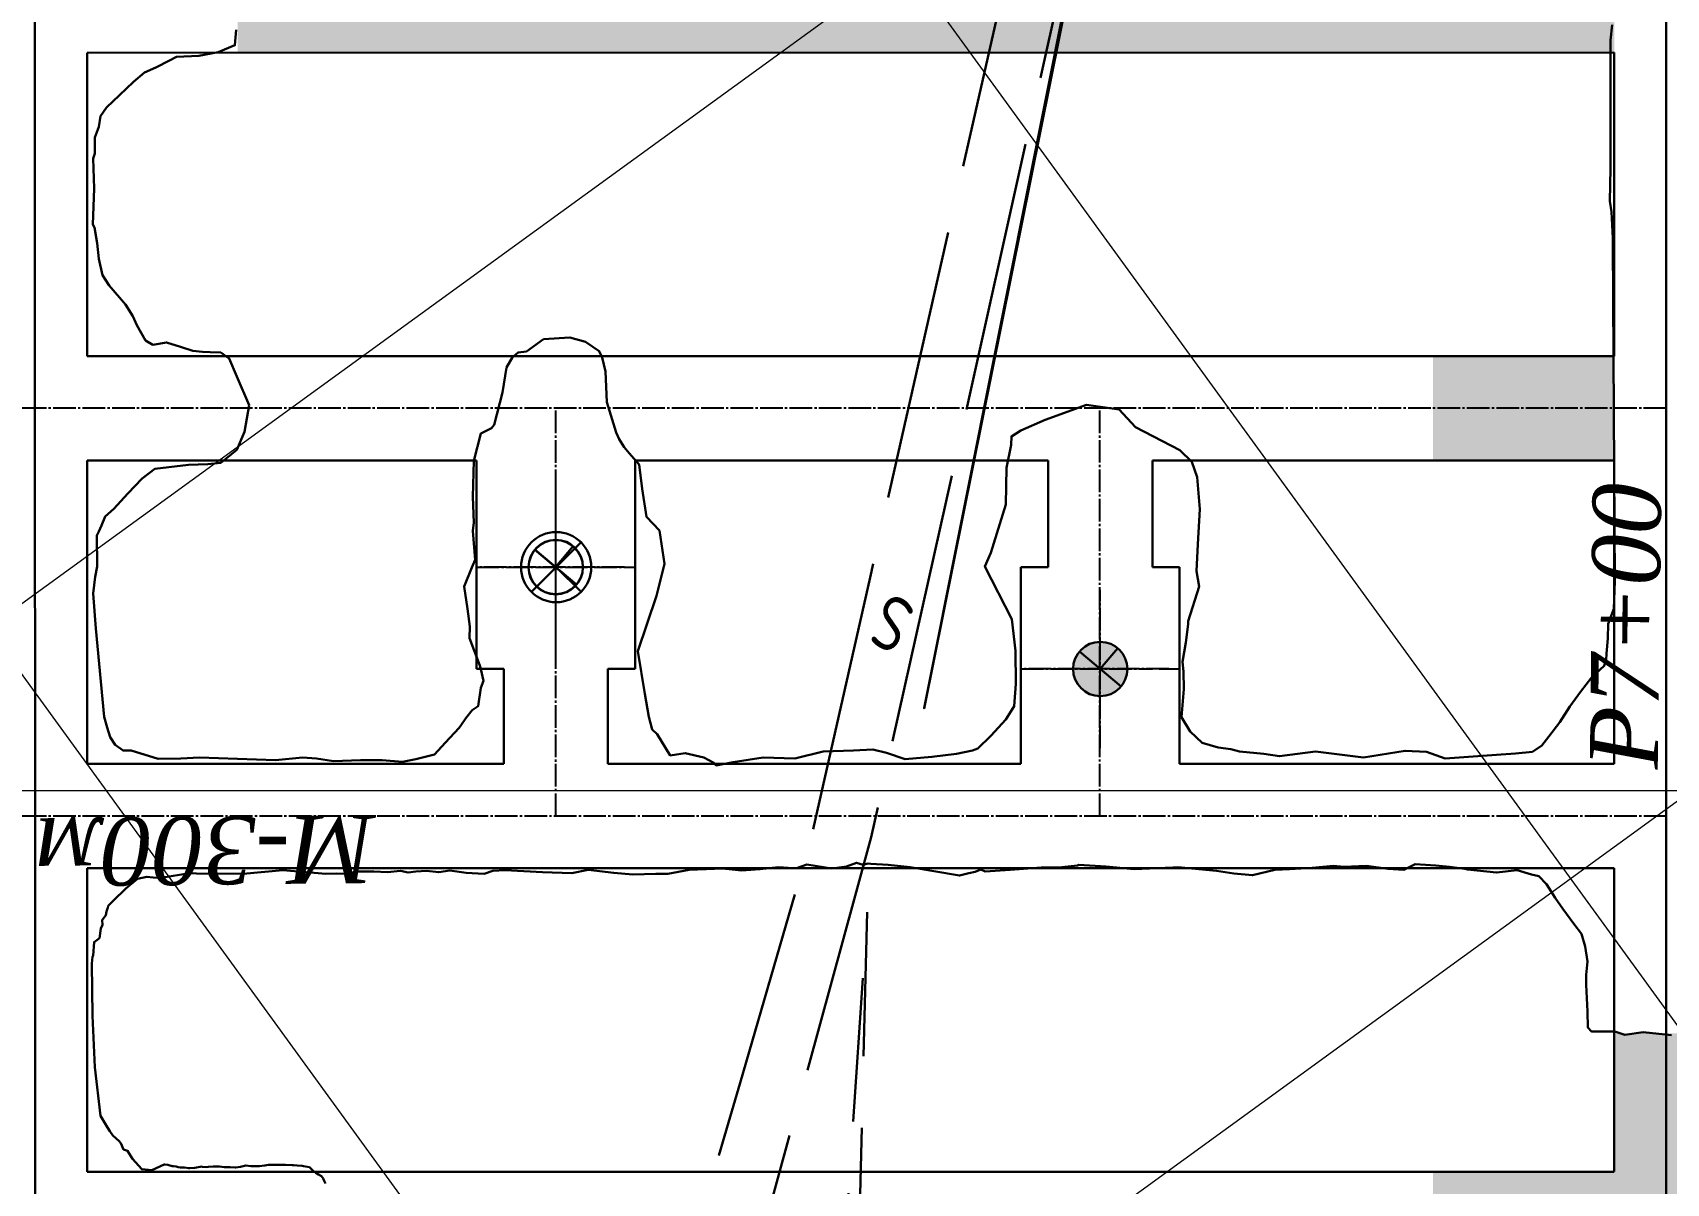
# Model space of a CAD drawing. Header units: millimetres. Extents: x -277 to 3473, y -747 to 1141.
# Drawn here: x 431.9 to 504, y 282.7 to 333.5 of the extents above; entities that cross this region are included whole.
import ezdxf

# ---------------------------------------------------------------- set-up
doc = ezdxf.new("R2010")
doc.units = ezdxf.units.MM
for name, pattern in [('1', [0]), ('ACAD_ISO02W100', [15, 12, -3]), ('DASHDOT', [2.4, 2, -0.2, 0, -0.2]), ('штриховая2', [9.525, 6.35, -3.175])]:
    doc.linetypes.add(name, pattern=pattern)
doc.layers.add('Выработки_проект', color=4, linetype='Continuous', lineweight=30, plot=False)
doc.layers.add('Оси_проект', color=4, linetype='DASHDOT', lineweight=25, plot=False)
for name, color, linetype, lineweight in [('Выработки_факт', 7, 'Continuous', 30), ('Геология ПРГР 2025', 1, 'Continuous', 30), ('Сетка_геол', 1, 'Continuous', 25), ('Сетка_коорд', 250, 'Continuous', 25)]:
    doc.layers.add(name, color=color, linetype=linetype, lineweight=lineweight)
doc.layers.add('Геология 2023', color=1, linetype='Continuous', plot=False)
for name, color, linetype in [('ПРГР_2024 проходка квартал', 7, 'Continuous'), ('ПРГР_2025 проходка квартал', 5, 'Continuous'), ('СЕТКА', 1, 'Continuous')]:
    doc.layers.add(name, color=color, linetype=linetype)
doc.styles.add('GOST 2.304', font='CS_Gost2304.shx')
doc.styles.add('Сетка_геол', font='timesi.ttf', dxfattribs={"height": 3})

msp = doc.modelspace()

# ---------------------------------------------------------------- hatches: boundary and pattern name
at = {"layer": 'Геология ПРГР 2025', "linetype": 'ByBlock', "lineweight": 20, "ltscale": 0.05, "true_color": 0x000000}
h = msp.add_hatch(dxfattribs=at)
h.set_pattern_fill('ANSI37', color=18, scale=5, angle=92)
h.set_pattern_definition([(137, (288.01474, -10140.75063), (-0.426248975, -0.457096064), []), (227, (288.01474, -10140.75063), (0.457096064, -0.426248975), [])])
h.paths.add_polyline_path([(89.956, 264.152), (91.26, 264.512), (95.429, 264.525), (97.918, 264.632), (98.518, 264.798), (99.101, 265.061), (105.641, 265.341), (105.725, 265.376), (105.837, 265.399), (106.85, 265.825), (109.675, 266.387), (109.922, 266.445), (113.691, 266.729), (115.008, 267.039), (121.65, 267.539), (122.12, 267.65), (122.95, 267.787), (129.592, 268.287), (129.621, 268.292), (130.269, 268.399), (134.286, 268.701), (134.966, 268.851), (137.597, 268.826), (138.919, 269.116), (145.579, 269.053), (152.24, 268.99), (153.561, 269.28), (160.222, 269.217), (161.543, 269.508), (168.203, 269.444), (169.525, 269.735), (176.185, 269.672), (177.507, 269.962), (180.641, 269.933), (181.962, 270.223), (185.486, 270.081), (186.111, 270.219), (186.807, 270.372), (193.462, 270.104), (194.077, 270.239), (194.784, 270.395), (201.439, 270.126), (201.64, 270.17), (201.915, 270.231), (202.584, 270.204), (203.268, 270.345), (209.248, 269.994), (209.412, 270.028), (210.758, 269.949), (211.441, 270.09), (214.226, 270.006), (214.867, 270.138), (214.91, 270.147), (215.162, 270.198), (217.687, 270.105), (218.718, 270.317), (225.374, 270.07), (226.127, 270.225), (226.521, 270.307), (231.781, 270.112), (231.959, 270.148), (233.355, 270.096), (235.607, 270.011), (236.932, 270.284), (241.324, 269.923), (247.962, 269.377), (249.287, 269.65), (255.926, 269.104), (257.251, 269.377), (258.522, 269.639), (264.76, 269.126), (264.764, 269.109), (264.727, 269.101), (264.326, 269.121), (263.001, 268.848), (256.348, 269.175), (255.023, 268.902), (248.37, 269.229), (247.045, 268.956), (240.392, 269.282), (239.067, 269.01), (232.414, 269.336), (232.347, 269.322), (231.946, 269.24), (225.293, 269.566), (224.437, 269.39), (223.578, 269.213), (216.925, 269.54), (216.575, 269.468), (216.459, 269.444), (215.904, 269.329), (209.251, 269.656), (208.481, 269.497), (208.403, 269.482), (201.751, 269.808), (200.506, 269.535), (194.688, 269.821), (193.367, 269.53), (192.532, 269.539), (191.944, 269.41), (185.283, 269.475), (184.55, 269.314), (183.228, 269.024), (176.568, 269.089), (170.426, 269.15), (169.105, 268.859), (168.586, 268.874), (167.265, 268.584), (160.607, 268.771), (159.285, 268.481), (152.627, 268.669), (146.742, 268.835), (145.421, 268.545), (144.648, 268.564), (137.989, 268.727), (136.668, 268.437), (135.281, 268.471), (134.71, 268.345), (134.693, 268.343), (129.439, 267.89), (128.767, 267.777), (128.762, 267.776), (128.698, 267.765), (124.203, 267.378), (123.431, 267.248), (122.876, 267.119), (120.733, 266.963), (119.415, 266.657), (113.877, 266.254), (113.802, 266.237), (112.703, 266.096), (111.592, 265.629), (105.578, 264.862), (105.514, 264.833), (104.939, 264.574), (104.342, 264.536), (103.645, 264.349), (96.997, 263.935), (95.691, 263.583), (89.043, 263.169), (88.293, 262.966), (85.965, 262.821), (85.398, 262.721), (81.127, 262.024), (80.836, 261.973), (79.794, 261.787), (73.22, 260.715), (72.793, 260.639), (71.936, 260.487), (66.204, 259.552), (66.217, 260.404), (66.253, 260.437), (66.253, 260.445), (66.254, 260.447), (67.095, 260.593), (67.587, 260.679), (73.477, 261.535), (74.173, 261.67), (75.155, 261.841), (75.506, 261.902), (82.044, 263.174), (82.533, 263.259), (85.899, 263.914), (86.725, 264.142), (89.956, 264.152)])
h.paths.add_polyline_path([(471.244, 303.624), (471.244, 303.624), (471.244, 303.624), (487.806, 386.572), (488.836, 391.174), (493.613, 404.557), (493.613, 404.557), (495.775, 409.184), (498.618, 422.567), (498.618, 422.567), (498.858, 427.995), (498.858, 427.995), (498.76, 439.783), (498.76, 439.783), (498.833, 440.142), (500.256, 446.693), (500.256, 446.693), (500.379, 455.435), (500.379, 455.435), (502.437, 464.433), (502.437, 464.433), (503.053, 471.052), (503.053, 471.052), (506.173, 487.818), (506.173, 487.818), (506.465, 493.334), (506.827, 496.42), (506.827, 496.42), (507.871, 505.788), (507.871, 505.788), (507.871, 505.788), (511.647, 519.938), (511.647, 519.938), (511.647, 519.938), (513.237, 527.864), (513.237, 527.864), (517.555, 566.093), (517.555, 566.093), (518.225, 575.853), (518.225, 575.853), (518.742, 581.545), (518.742, 581.545), (520.697, 599.12), (518.801, 581.569), (518.801, 581.569), (517.614, 566.055), (517.614, 566.055), (513.303, 527.866), (513.303, 527.866), (511.739, 519.828), (511.739, 519.828), (511.739, 519.828), (507.936, 505.546), (507.936, 505.546), (507.902, 505.23), (506.575, 492.996), (506.54, 493), (506.297, 487.739), (506.297, 487.739), (503.12, 471.033), (503.12, 471.033), (502.553, 464.402), (502.553, 464.402), (500.531, 455.641), (500.531, 455.641), (500.381, 446.868), (500.381, 446.868), (498.937, 440.124), (498.858, 439.762), (498.858, 439.762), (498.954, 428.07), (498.954, 428.07), (498.707, 422.511), (498.707, 422.511), (495.896, 409.19), (493.759, 404.542), (493.759, 404.542), (489.009, 391.174), (487.946, 386.572), (471.244, 303.624)])
at = {"layer": 'ПРГР_2024 проходка квартал'}
h = msp.add_hatch(color=2, dxfattribs=at)
h.dxf.hatch_style = 1
h.paths.add_polyline_path([(133.707, 427.596), (133.707, 432.197), (141.707, 432.197), (141.707, 427.596)])
h.paths.add_polyline_path([(133.707, 450.596), (133.707, 455.197), (141.707, 455.197), (141.707, 450.596)])
h.paths.add_polyline_path([(146.307, 422.599), (146.307, 427.199), (152.468, 427.199), (152.468, 422.599)])
h.paths.add_polyline_path([(205.52, 296.599), (205.52, 301.195), (248.185, 301.163), (248.185, 296.567)])
h.paths.add_polyline_path([(297.299, 242.565), (297.299, 247.165), (298.306, 247.165), (298.306, 242.565)])
h.paths.add_polyline_path([(285.705, 260.569), (285.705, 265.169), (277.705, 265.165), (277.705, 260.565)])
h.paths.add_polyline_path([(290.306, 260.565), (290.306, 265.165), (298.306, 265.165), (298.306, 260.565)])
h.paths.add_polyline_path([(285.706, 278.569), (285.706, 283.169), (277.705, 283.165), (277.705, 278.565)])
h.paths.add_polyline_path([(290.306, 278.565), (290.306, 283.166), (346.891, 283.166), (346.891, 278.565)])
h.paths.add_polyline_path([(560.306, 404.564), (560.306, 409.165), (573.707, 409.165), (573.707, 404.564)])
h.paths.add_polyline_path([(578.31, 404.597), (578.31, 409.198), (586.27, 409.198), (586.27, 404.597)])
h.paths.add_polyline_path([(565.711, 422.565), (565.711, 427.166), (573.706, 427.168), (573.706, 422.567)])
h.paths.add_polyline_path([(539.785, 440.567), (539.785, 445.168), (573.707, 445.168), (573.707, 440.567)])
h.paths.add_polyline_path([(578.31, 440.597), (578.31, 445.198), (604.338, 445.198), (604.338, 440.596)])
h.paths.add_polyline_path([(578.309, 422.566), (578.309, 427.167), (586.269, 427.168), (586.269, 422.567)])
h.paths.add_polyline_path([(532.408, 458.565), (532.408, 463.166), (573.705, 463.166), (573.705, 458.565)])
h.paths.add_polyline_path([(578.31, 458.597), (578.31, 463.198), (586.271, 463.198), (586.271, 458.597)])
h.paths.add_polyline_path([(539.871, 476.564), (539.871, 481.164), (573.707, 481.165), (573.707, 476.565)])
h.paths.add_polyline_path([(578.31, 481.597), (578.31, 486.198), (586.271, 486.198), (586.271, 481.597)])
h.paths.add_polyline_path([(538.202, 499.565), (538.202, 504.166), (573.707, 504.166), (573.707, 499.565)])
h.paths.add_polyline_path([(578.309, 504.597), (578.309, 509.198), (586.269, 509.198), (586.269, 504.597)])
h.paths.add_polyline_path([(578.309, 527.597), (578.309, 532.198), (586.269, 532.198), (586.269, 527.597)])
h.paths.add_polyline_path([(565.708, 545.615), (565.708, 550.226), (573.707, 550.226), (573.707, 545.615)])
h.paths.add_polyline_path([(493.706, 332.567), (493.706, 337.169), (501.706, 337.169), (501.706, 332.567)])
h.paths.add_polyline_path([(506.308, 332.562), (506.308, 337.162), (510.007, 337.162), (510.007, 332.562)])
h.paths.add_polyline_path([(510.006, 332.541), (510.006, 337.141), (514.117, 337.141), (514.117, 332.541)])
h.paths.add_polyline_path([(537.079, 522.675), (536.693, 522.566), (539.164, 522.566), (538.494, 522.628)])
h.paths.add_polyline_path([(543.15, 527.166), (543.45, 526.793), (543.684, 525.867), (543.721, 524.69), (543.12, 523.385), (542.485, 523.025), (542.331, 522.92), (541.483, 522.627), (541.2, 522.566), (573.705, 522.567), (573.705, 527.167)])
h.paths.add_polyline_path([(213.552, 332.597), (213.564, 333.331), (213.571, 334.455), (213.497, 335.852), (213.54, 337.197), (205.52, 337.197), (205.52, 332.596)])
h.paths.add_polyline_path([(218.514, 337.167), (218.564, 336.559), (218.38, 335.676), (218.332, 334.711), (218.305, 334.566), (218.305, 332.566), (226.306, 332.566), (226.306, 337.167)])
h.paths.add_polyline_path([(162.955, 445.614), (162.764, 445.599), (162.955, 445.599)])
h.paths.add_polyline_path([(159.79, 445.599), (159.071, 445.632), (157.812, 445.695), (156.612, 445.623), (155.758, 445.664), (155.465, 445.723), (155.22, 445.739), (154.98, 445.796), (154.53, 446.116), (154.173, 447.035), (154.017, 447.996), (154.261, 449.126), (154.518, 449.721), (154.688, 450.199), (146.307, 450.199), (146.307, 445.599)])
h.paths.add_polyline_path([(493.704, 314.568), (493.704, 319.171), (501.704, 319.171), (501.704, 314.568)])
h.paths.add_polyline_path([(510.005, 314.544), (510.005, 319.144), (514.115, 319.144), (514.115, 314.544)])
h.paths.add_polyline_path([(506.591, 314.559), (506.591, 319.159), (510.005, 319.164), (510.005, 314.564)])
at = {"layer": 'ПРГР_2025 проходка квартал'}
h = msp.add_hatch(color=152, dxfattribs=at)
h.dxf.hatch_style = 1
h.paths.add_polyline_path([(440.949, 332.567), (440.949, 337.169), (493.706, 337.169), (493.706, 332.567)])
h.paths.add_polyline_path([(493.706, 242.565), (493.706, 247.169), (501.706, 247.169), (501.706, 242.565)])
h.paths.add_polyline_path([(506.309, 242.559), (506.309, 247.159), (510.009, 247.159), (510.009, 242.559)])
h.paths.add_polyline_path([(493.706, 260.565), (493.706, 265.169), (501.706, 265.169), (501.706, 260.565)])
h.paths.add_polyline_path([(506.31, 260.559), (506.31, 265.159), (510.009, 265.159), (510.009, 260.559)])
h.paths.add_polyline_path([(493.705, 278.565), (493.705, 283.169), (501.705, 283.169), (501.705, 278.565)])
h.paths.add_polyline_path([(506.308, 278.559), (506.308, 283.159), (510.007, 283.159), (510.007, 278.559)])
h = msp.add_hatch(color=1, dxfattribs=at)
h.dxf.hatch_style = 1
edge = h.paths.add_edge_path()
edge.add_arc((324.004, 309.86), 1.55, 90, 450)
edge = h.paths.add_edge_path()
edge.add_arc((260.021, 305.357), 1.2, 90, 450)
edge = h.paths.add_edge_path()
edge.add_arc((479.021, 305.358), 1.2, 90, 450)
edge = h.paths.add_edge_path()
edge.add_arc((522.006, 118.86), 0.579, 90, 450)
h = msp.add_hatch(color=152, dxfattribs=at)
h.dxf.hatch_style = 1
h.paths.add_polyline_path([(501.706, 232.092), (501.706, 289.267), (506.306, 289.267), (506.306, 232.092)])

# ---------------------------------------------------------------- linework, layer by layer
at = {"layer": 'Выработки_проект'}
for p, q in [((501.705, 332.568), (434.305, 332.567)), ((501.705, 332.568), (434.305, 332.567)), ((501.705, 319.168), (434.305, 319.167)), ((501.705, 319.168), (434.305, 319.167)), ((451.49, 314.567), (434.305, 314.567)), ((451.49, 314.567), (434.305, 314.567)), ((451.49, 314.566), (451.49, 305.359)), ((451.49, 314.566), (451.49, 305.359)), ((475.505, 314.568), (458.49, 314.567)), ((476.72, 314.568), (458.49, 314.567)), ((458.49, 314.566), (458.49, 305.359)), ((458.49, 314.566), (458.49, 305.359)), ((476.72, 309.858, 31), (476.72, 314.568, 31)), ((481.32, 309.858, 31), (481.32, 314.568, 31)), ((501.705, 314.568), (481.321, 314.568)), ((501.705, 314.568), (481.321, 314.568)), ((455.761, 310.779), (454.984, 309.852)), ((455.761, 310.779), (454.984, 309.852)), ((455.76, 310.779), (454.988, 309.859)), ((454.069, 310.631), (455.908, 309.088)), ((454.069, 310.62), (455.908, 309.077)), ((454.99, 309.859), (455.909, 309.088)), ((454.99, 309.859), (455.909, 309.088)), ((475.52, 309.858), (475.52, 301.167)), ((475.52, 309.858), (476.72, 309.858)), ((482.52, 309.858), (481.32, 309.858, 31)), ((481.321, 309.858), (481.32, 309.858)), ((482.52, 309.858), (482.52, 301.167)), ((478.101, 306.13), (479.94, 304.587)), ((479.791, 306.277), (479.02, 305.358)), ((451.49, 305.359), (452.69, 305.359)), ((451.49, 305.359), (452.69, 305.359)), ((452.69, 305.359), (452.69, 301.166)), ((452.69, 305.359), (452.69, 301.166)), ((458.49, 305.359), (457.29, 305.359)), ((457.29, 305.359), (457.29, 301.166)), ((458.49, 305.359), (457.29, 305.359)), ((457.29, 305.359), (457.29, 301.166)), ((479.02, 305.358), (479.939, 304.587)), ((452.69, 301.165), (434.305, 301.165)), ((452.69, 301.165), (434.305, 301.165)), ((475.52, 301.165), (457.29, 301.165)), ((475.52, 301.165), (458.505, 301.165)), ((501.706, 301.165), (482.52, 301.165)), ((501.706, 301.165), (482.52, 301.165)), ((501.706, 296.565), (434.305, 296.565)), ((501.706, 296.565), (434.305, 296.565)), ((501.706, 283.165), (434.305, 283.165)), ((501.706, 283.165), (434.305, 283.165))]:
    msp.add_line(p, q, dxfattribs=at)
for points in [[(434.305, 319.165), (434.305, 332.566)], [(501.704, 319.169), (501.704, 332.569)], [(434.305, 301.165), (434.305, 314.565)], [(501.704, 301.169), (501.704, 314.569)], [(434.305, 283.164), (434.305, 296.565)], [(501.705, 283.169), (501.705, 296.569)]]:
    msp.add_lwpolyline(points, dxfattribs=at)
at = {"layer": 'Выработки_проект', "elevation": 31}
for points in [[(476.721, 314.567), (476.721, 309.858)], [(481.321, 314.568), (481.321, 309.858)]]:
    msp.add_lwpolyline(points, dxfattribs=at)
at = {"layer": 'Выработки_проект'}
for centre in [(454.987, 309.848), (454.988, 309.859), (454.988, 309.859), (454.988, 309.848), (454.99, 309.859), (454.99, 309.859), (479.02, 305.358), (479.02, 305.358), (479.02, 305.358), (479.02, 305.358), (479.02, 305.358)]:
    msp.add_circle(centre, 1.2, dxfattribs=at)
at = {"layer": 'Выработки_факт', "linetype": 'ByBlock'}
msp.add_line((501.736, 309.228), (501.641, 324.182), dxfattribs=at)
at = {"layer": 'Выработки_факт'}
for p, q in [((453.913, 308.76, 62), (456.105, 310.952, 62)), ((455.009, 309.856, 62), (456.105, 308.76, 62))]:
    msp.add_line(p, q, dxfattribs=at)
at = {"layer": 'Выработки_факт', "color": 4}
for p, q in [((478.101, 306.13), (479.94, 304.587)), ((479.791, 306.277), (479.02, 305.358)), ((479.02, 305.358), (479.939, 304.587))]:
    msp.add_line(p, q, dxfattribs=at)
at = {"layer": 'Выработки_факт', "linetype": 'ByBlock'}
for points in [[(440.876, 333.581), (440.825, 332.895), (440.088, 332.594), (439.232, 332.429), (438.247, 332.385), (437.934, 332.225), (437.332, 331.912), (436.83, 331.694), (436.354, 331.283), (435.736, 330.689), (435.161, 330.14), (434.891, 329.768), (434.823, 329.288), (434.638, 328.823), (434.649, 328.109), (434.569, 327.894), (434.611, 326.572), (434.554, 324.984), (434.633, 324.849), (434.749, 324.153), (434.828, 323.47), (434.978, 322.747), (435.278, 322.293), (435.993, 321.454), (436.319, 320.93), (436.495, 320.531), (436.887, 319.856), (437.212, 319.676), (437.803, 319.779), (438.428, 319.587), (438.971, 319.405), (439.396, 319.364), (439.732, 319.347), (440.199, 319.324), (440.576, 319.064), (440.913, 318.274), (441.458, 317.009), (441.251, 315.831), (440.909, 315.03), (440.205, 314.459), (439.633, 314.408), (438.781, 314.367), (437.291, 314.191), (436.736, 313.772), (436.103, 313.102), (435.483, 312.426), (435.108, 312.094), (434.94, 311.689), (434.826, 311.433), (434.738, 311.253), (434.752, 309.876), (434.655, 309.426), (434.577, 308.697), (434.689, 307.15), (435.055, 303.245), (435.187, 302.77), (435.325, 302.345), (435.548, 302.009), (435.895, 301.758), (436.252, 301.758), (437.444, 301.397), (438.442, 301.409), (439.27, 301.446), (442.623, 301.334), (443.817, 301.455), (444.422, 301.403), (445.182, 301.294), (446.367, 301.328), (447.334, 301.33), (448.226, 301.26), (448.82, 301.379), (449.636, 301.578), (450.113, 302.099), (450.729, 302.767), (450.729, 302.767), (450.797, 302.861), (451.014, 303.19), (451.303, 303.539), (451.57, 303.718), (451.677, 304.532), (451.799, 304.829), (451.677, 305.356), (451.633, 305.507), (451.178, 306.718), (451.198, 307.241), (451.092, 308.008), (450.941, 309.001), (451.286, 309.842), (451.43, 310.171), (451.323, 311.464), (451.379, 311.82), (451.329, 312.965), (451.372, 314.543), (451.676, 315.748), (452.154, 315.987), (452.264, 316.133), (452.642, 317.569), (452.819, 318.667), (453.082, 319.13), (453.329, 319.331), (453.695, 319.381), (454.448, 319.919), (455.617, 319.987), (456.297, 319.802), (456.912, 319.389), (457.04, 319.106), (457.181, 318.486), (457.247, 317.145), (457.658, 315.798), (457.785, 315.502), (458.001, 315.151), (458.223, 314.882), (458.677, 314.385), (458.796, 313.318), (458.994, 312.075), (459.564, 311.466), (459.786, 310.004), (459.436, 308.586), (458.618, 306.152), (458.92, 304.26), (459.096, 303.239), (459.246, 302.688), (459.246, 302.688), (459.471, 302.474), (460.043, 301.541), (460.701, 301.647), (461.517, 301.447), (461.971, 301.212), (462.074, 301.102), (462.824, 301.237), (464.144, 301.457), (465.538, 301.408), (466.791, 301.712), (468.123, 301.754), (468.986, 301.806), (469.58, 301.654), (470.413, 301.383), (471.589, 301.473), (472.676, 301.612), (473.389, 301.764), (473.614, 301.844), (474.198, 302.405), (474.861, 303.133), (475.228, 303.71), (475.302, 304.703), (475.281, 306.163), (475.112, 307.563), (473.928, 309.882), (474.197, 310.486), (474.849, 312.624), (474.877, 314.245), (475.088, 315.259), (475.098, 315.628), (475.517, 315.881), (476.589, 316.353), (478.412, 317.018), (479.854, 316.817), (480.582, 316.029), (482.532, 315.021), (483.064, 314.502), (483.302, 313.831), (483.409, 312.41), (483.327, 310.876), (483.276, 309.68), (483.38, 309.001), (482.9, 307.475), (482.897, 307.336), (482.805, 306.524), (482.644, 305.681), (482.689, 305.245), (482.705, 304.467), (482.613, 303.234), (482.991, 302.601), (483.516, 302.096), (484.224, 301.899), (484.789, 301.816), (485.165, 301.72), (486.246, 301.605), (486.933, 301.503), (488.521, 301.708), (490.639, 301.457), (492.475, 301.748), (493.414, 301.699), (494.238, 301.409), (496.512, 301.562), (497.352, 301.633), (498.095, 301.697), (498.509, 301.986), (498.82, 302.38), (499.305, 303.012), (499.744, 303.703), (500.223, 304.343), (500.719, 305.001), (501.266, 305.498), (501.344, 305.746), (501.368, 306.04), (501.421, 306.703), (501.445, 307.345), (501.687, 308.021), (501.736, 309.228)], [(501.641, 324.182), (501.646, 324.366), (501.592, 325.541), (501.519, 326.012), (501.545, 327.46), (501.538, 333.115), (501.62, 333.804)], [(444.822, 282.638), (444.785, 282.731), (444.773, 282.761), (444.721, 282.87), (444.644, 282.962), (444.522, 283.039), (444.396, 283.12), (444.303, 283.192), (444.195, 283.292), (444.115, 283.363), (443.856, 283.41), (443.79, 283.428), (443.575, 283.442), (443.419, 283.451), (443.348, 283.456), (443.055, 283.471), (442.776, 283.468), (442.666, 283.461), (442.506, 283.461), (442.31, 283.462), (442.148, 283.437), (441.904, 283.406), (441.597, 283.403), (441.573, 283.403), (441.572, 283.403), (441.566, 283.404), (441.535, 283.408), (441.312, 283.433), (441.254, 283.428), (441.067, 283.375), (440.866, 283.342), (440.832, 283.342), (440.613, 283.36), (440.533, 283.361), (440.353, 283.368), (440.246, 283.382), (440.135, 283.398), (439.961, 283.396), (439.864, 283.391), (439.659, 283.384), (439.578, 283.368), (439.379, 283.383), (439.363, 283.388), (439.062, 283.33), (439.042, 283.33), (438.843, 283.319), (438.794, 283.317), (438.789, 283.317), (438.607, 283.342), (438.562, 283.349), (438.404, 283.353), (438.33, 283.367), (438.237, 283.387), (438.122, 283.408), (438.061, 283.412), (437.918, 283.451), (437.91, 283.454), (437.864, 283.46), (437.738, 283.479), (437.708, 283.482), (437.154, 283.226), (436.713, 283.272), (436.303, 283.738), (436.087, 284.089), (435.909, 284.151), (435.795, 284.425), (435.723, 284.507), (435.443, 284.762), (435.305, 284.946), (435.203, 285.115), (434.9, 285.628), (434.647, 287.775), (434.544, 290.044), (434.507, 292.361), (434.548, 292.645), (434.57, 292.71), (434.614, 293.301), (434.844, 293.478), (434.913, 293.904), (434.986, 294.061), (434.962, 294.27), (435.13, 294.486), (435.153, 294.654), (435.185, 294.733), (435.2, 294.788), (435.213, 294.814), (435.237, 294.897), (435.451, 295.116), (436.009, 295.671), (436.535, 296.089), (436.945, 296.185), (437.226, 296.147), (437.565, 296.131), (438.843, 296.351), (439.128, 296.326), (441.194, 296.308), (442.948, 296.472), (444.842, 296.318), (445.326, 296.332), (445.75, 296.315), (446.271, 296.418), (446.963, 296.413), (447.562, 296.381), (448.133, 296.445), (448.474, 296.379), (448.813, 296.418), (449.28, 296.444), (449.825, 296.385), (450.307, 296.459), (451.036, 296.359), (451.828, 296.319), (452.213, 296.45), (452.76, 296.479), (454.402, 296.392), (455.691, 296.35), (456.415, 296.496), (457.547, 296.358), (458.387, 296.28), (459.4, 296.307), (459.935, 296.31), (460.876, 296.493), (462.383, 296.547), (462.493, 296.53), (463.207, 296.46), (463.999, 296.514), (464.82, 296.609), (465.466, 296.569), (465.611, 296.568), (466.069, 296.73), (467.175, 296.55), (467.825, 296.635), (468.264, 296.806), (468.56, 296.709), (468.776, 296.773), (468.89, 296.757), (469.654, 296.717), (470.627, 296.612), (472.806, 296.236), (473.216, 296.343), (473.498, 296.406), (473.747, 296.501), (473.946, 296.416), (475.052, 296.494), (476.419, 296.596), (477.328, 296.604), (478.02, 296.679), (478.07, 296.715), (479.261, 296.643), (480.517, 296.521), (482.221, 296.594), (482.448, 296.604), (484.155, 296.453), (484.919, 296.332), (485.738, 296.25), (486.722, 296.497), (487.377, 296.515), (488.367, 296.573), (489.322, 296.662), (489.765, 296.629), (490.771, 296.663), (491.709, 296.536), (492.419, 296.485), (492.918, 296.74), (493.827, 296.682), (494.431, 296.618), (495.119, 296.535), (495.23, 296.503), (496.51, 296.373), (497.415, 296.478), (498.05, 296.286), (498.381, 296.212), (498.721, 295.856), (499.096, 295.248), (499.441, 294.767), (499.925, 294.103), (500.256, 293.67), (500.427, 293.105), (500.523, 292.45), (500.467, 291.858), (500.474, 291.416), (500.529, 290.241), (500.536, 289.535), (500.699, 289.355), (501.739, 289.356), (502.168, 289.212), (502.98, 289.322), (504.228, 289.193)]]:
    msp.add_lwpolyline(points, dxfattribs=at)
at = {"layer": 'Выработки_факт'}
msp.add_circle((455.008, 309.855, 31), 1.55, dxfattribs=at)
at = {"layer": 'Выработки_факт', "color": 4}
msp.add_circle((479.02, 305.358), 1.2, dxfattribs=at)
at = {"layer": 'Геология 2023', "color": 30, "linetype": 'ACAD_ISO02W100', "lineweight": 30, "elevation": -223, "flags": 128}
msp.add_lwpolyline([(396.342, 202.784), (397.847, 204.362), (408.67, 215.717), (414.984, 223.305), (460.397, 277.883), (460.677, 278.824), (462.693, 285.589), (463.128, 287.091), (466.257, 297.896), (468.861, 309.4), (487.591, 392.139), (487.516, 394.054), (486.977, 407.826), (487.309, 407.76), (489.696, 407.286), (489.705, 405.358), (489.767, 391.486), (487.221, 380.066), (468.908, 297.933), (468.199, 295.341), (463.093, 276.701), (458.613, 270.7), (426.392, 227.538), (424.693, 226.104), (412.478, 215.79), (410.582, 214.141), (396.947, 202.282), (391.492, 195.098), (352.257, 143.424), (350.37, 142.18), (336.799, 133.236), (338.652, 134.515), (351.981, 143.711), (357.395, 150.921), (396.342, 202.784)], close=True, dxfattribs=at)
at = {"layer": 'Геология ПРГР 2025', "color": 7, "linetype": '1', "lineweight": 30, "elevation": 157}
msp.add_lwpolyline([(487.946, 386.572), (471.244, 303.624), (471.244, 303.624), (471.244, 303.624), (471.244, 303.624), (487.806, 386.572)], dxfattribs=at)
at = {"layer": 'Геология ПРГР 2025', "color": 18, "linetype": '1', "true_color": 0x000000}
msp.add_lwpolyline([(487.806, 386.566), (471.244, 303.616), (487.946, 386.566)], dxfattribs=at)
at = {"layer": 'Геология ПРГР 2025', "color": 30, "linetype": 'штриховая2', "lineweight": 30, "elevation": 157}
msp.add_lwpolyline([(467.478, 275.876), (468.739, 294.619), (468.247, 275.522)], dxfattribs=at)
at = {"layer": 'Оси_проект', "ltscale": 0.5}
for p, q in [((454.988, 306.348), (454.988, 313.348)), ((454.988, 306.348), (454.988, 313.348)), ((451.488, 309.859), (458.488, 309.859)), ((451.49, 309.859), (458.49, 309.859)), ((451.49, 309.859), (458.49, 309.859)), ((451.49, 309.859), (458.49, 309.859)), ((479.02, 301.858), (479.02, 308.858)), ((479.02, 301.858), (479.02, 308.858)), ((475.52, 305.358), (481.32, 305.358)), ((475.52, 305.358), (481.321, 305.358)), ((475.52, 305.358), (481.32, 305.358)), ((475.52, 305.358), (481.321, 305.358)), ((481.616, 305.358), (482.52, 305.358)), ((481.616, 305.358), (482.52, 305.358)), ((481.616, 305.358), (482.52, 305.358)), ((481.616, 305.358), (482.52, 305.358))]:
    msp.add_line(p, q, dxfattribs=at)
for points in [[(432.006, 59.365), (432.004, 516.088)], [(504.005, 59.365), (504.004, 516.088)], [(504.004, 506.868), (504.007, -65.467)], [(432.005, 316.867), (360.005, 316.867)], [(504.005, 316.868), (432.005, 316.867)], [(454.99, 298.866), (454.99, 316.866)], [(454.99, 298.866), (454.99, 316.866)], [(479.005, 298.867), (479.005, 316.868)], [(458.021, 309.848), (451.643, 309.848)], [(482.053, 305.358), (475.675, 305.358)], [(482.053, 305.358), (475.675, 305.358)], [(432.006, 298.865), (360.005, 298.865)], [(504.006, 298.865), (432.005, 298.865)]]:
    msp.add_lwpolyline(points, dxfattribs=at)
at = {"layer": 'СЕТКА', "color": 10, "linetype": 'Continuous', "lineweight": 30}
for p, q in [((432.005, 199.998), (432, 999.997)), ((504.005, 199.998), (504, 999.998)), ((432.005, 199.998, 320), (432.001, 799.997, 320)), ((504.005, 199.998, 320), (504.001, 799.998, 320))]:
    msp.add_line(p, q, dxfattribs=at)
at = {"layer": 'Сетка_геол', "linetype": 'Continuous', "lineweight": 15}
msp.add_line((432.006, -100.005), (432.006, 599.997), dxfattribs=at)
at = {"layer": 'Сетка_геол', "linetype": 'Continuous', "lineweight": 15, "extrusion": (-5.44848e-07, 1, 0)}
msp.add_line((72.006, 299.994), (720.006, 299.997), dxfattribs=at)
at = {"layer": 'Сетка_коорд', "linetype": 'ByBlock', "lineweight": 0, "ltscale": 0.2}
for p, q in [((720.006, -92.072), (217.189, 599.997)), ((720.006, -7.006), (278.992, 599.997)), ((72.006, 47.116), (720.006, 517.916)), ((72.006, -14.687), (720.006, 456.112))]:
    msp.add_line(p, q, dxfattribs=at)

# ---------------------------------------------------------------- texts
at = {"layer": 'Геология 2023', "color": 30, "lineweight": 20, "style": 'GOST 2.304'}
msp.add_text('S', height=2.387, rotation=154.73793, dxfattribs=at).set_placement((471.011, 308.125))
at = {"layer": 'Сетка_геол', "linetype": 'Continuous', "lineweight": 15, "char_height": 3, "width": 6.47045, "attachment_point": 1, "style": 'Сетка_геол'}
for s, insert, rotation in [('Р7+00', (500.627, 300.963), 89.34045), ('М-300м', (447.038, 295.908, 0), 180.53984)]:
    msp.add_mtext(s, dxfattribs=dict(at, insert=insert, rotation=rotation))

doc.saveas('drawing.dxf')
